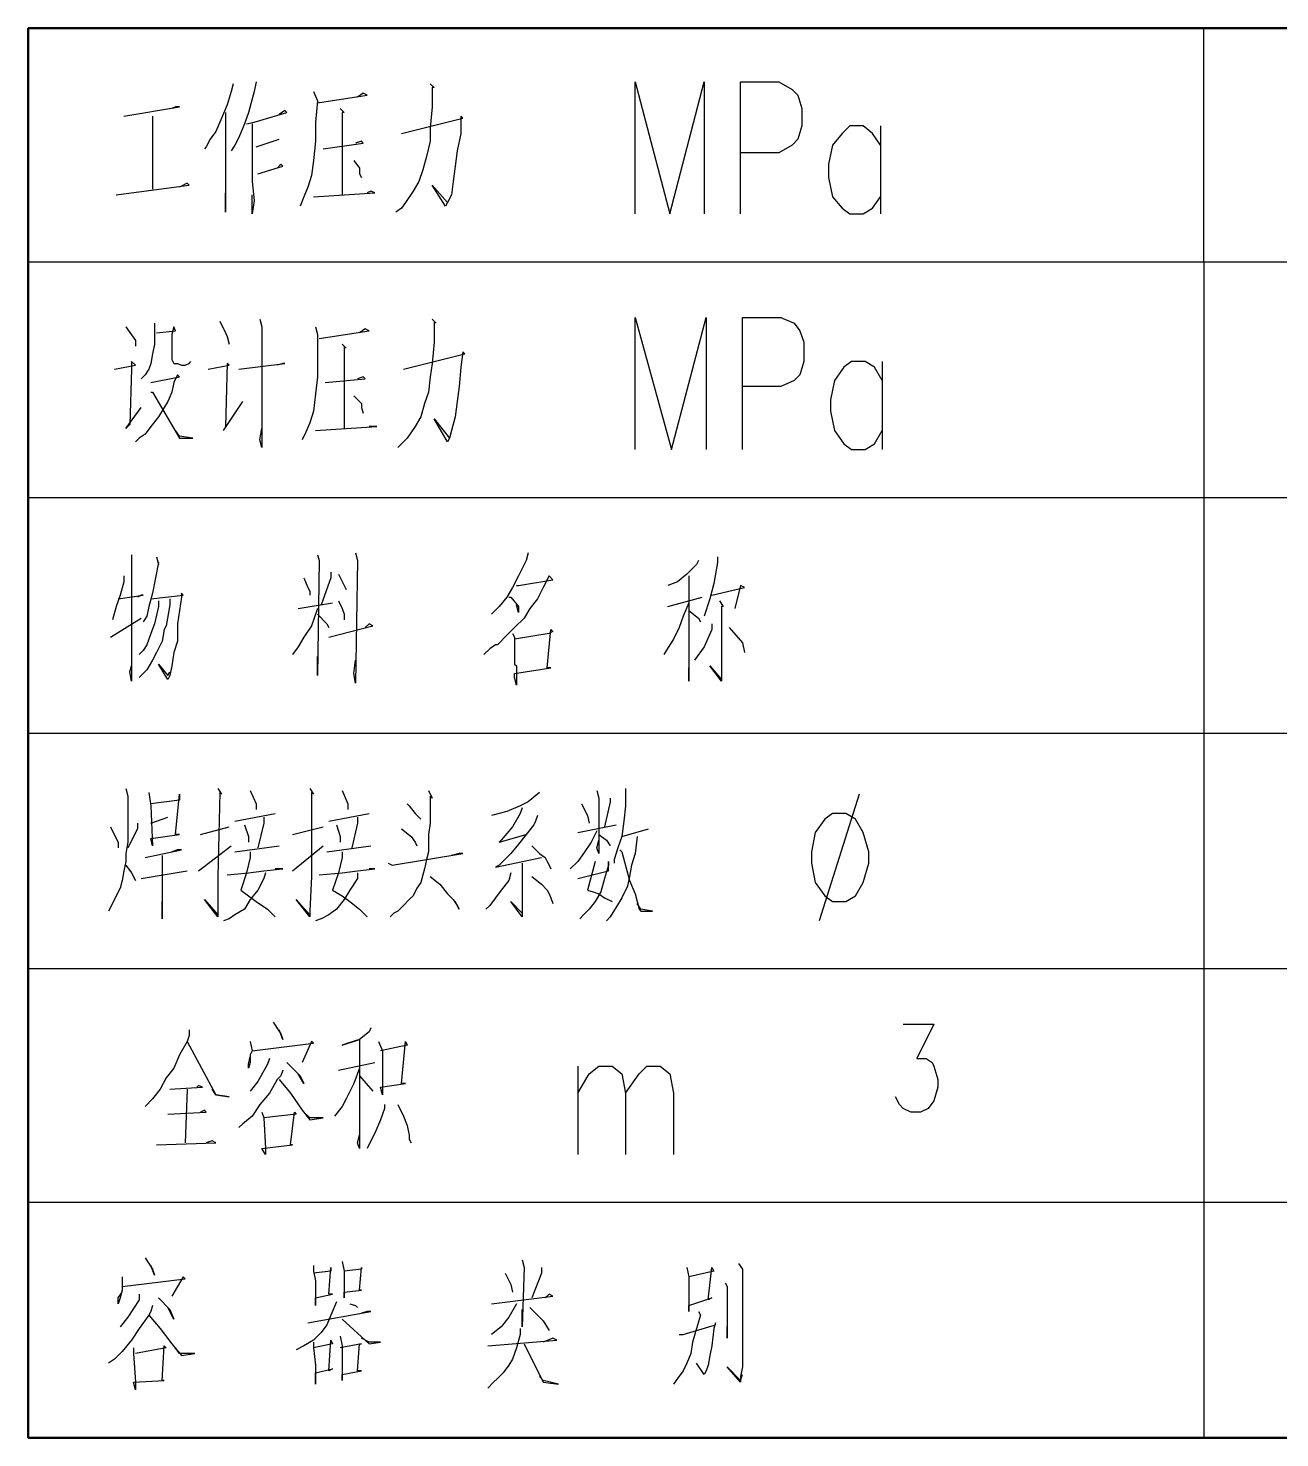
# Model space of a CAD drawing. Header units: millimetres. Extents: x -830 to 4759, y -3917 to 4295.
# Drawn here: x 3054.2 to 3480.1, y 1616 to 2095.6 of the extents above; entities that cross this region are included whole.
import ezdxf

# ---------------------------------------------------------------- set-up
doc = ezdxf.new("R2010")
doc.units = ezdxf.units.MM
doc.layers.add('1', color=7, linetype='Continuous')

msp = doc.modelspace()

# ---------------------------------------------------------------- linework, layer by layer
at = {"layer": '1', "color": 0, "lineweight": 50}
for points in [[(3054.22, 2095.57), (4253.81, 2095.57)], [(3054.22, 1696.14), (3054.22, 1775.64), (3054.22, 1855.78), (3054.22, 1935.93), (3054.22, 2016.08), (3054.22, 2095.57)], [(4253.81, 1615.99), (3054.22, 1615.99), (3054.22, 1696.14)]]:
    msp.add_lwpolyline(points, dxfattribs=at)
at = {"layer": '1', "color": 0, "lineweight": 25}
for points in [[(3454.3, 2016.08), (3454.3, 2095.57)], [(3123.94, 2076.67), (3123.29, 2074.07), (3121.98, 2069.51), (3119.38, 2063.64), (3118.07, 2060.38), (3116.12, 2057.78), (3114.82, 2055.17), (3114.16, 2054.52)], [(3131.76, 2077.33), (3131.11, 2074.07), (3129.15, 2066.9), (3127.85, 2062.99), (3125.89, 2058.43), (3124.59, 2055.82), (3123.29, 2053.87)], [(3191.05, 2076.67), (3192.36, 2075.37), (3191.71, 2075.37), (3191.71, 2068.86), (3191.05, 2061.69), (3191.05, 2057.13), (3189.75, 2051.91), (3188.45, 2047.35), (3187.14, 2043.44), (3185.19, 2040.18), (3182.58, 2036.28), (3181.28, 2034.32), (3179.32, 2033.02)], [(3260.77, 2032.37), (3260.77, 2077.33), (3272.5, 2032.37), (3284.23, 2077.33), (3284.23, 2032.37)], [(3296.61, 2032.37), (3296.61, 2077.33), (3309.64, 2077.33), (3314.21, 2074.72), (3316.16, 2072.76), (3317.46, 2068.2), (3317.46, 2062.34), (3316.16, 2057.78), (3314.21, 2055.82), (3309.64, 2053.22), (3296.61, 2053.22)], [(3151.31, 2074.07), (3152.61, 2070.81), (3151.96, 2063.64), (3151.96, 2057.13), (3151.31, 2050.61), (3150.65, 2045.4), (3149.35, 2041.49), (3148.05, 2038.23), (3146.74, 2034.97)], [(3152.61, 2070.16), (3169.55, 2072.76), (3168.25, 2073.42), (3166.29, 2072.11)], [(3086.8, 2065.6), (3105.69, 2068.86), (3104.39, 2068.86), (3103.09, 2068.2)], [(3128.5, 2062.99), (3131.11, 2063.64), (3142.18, 2066.9), (3141.53, 2067.55), (3139.58, 2066.25)], [(3160.43, 2068.2), (3161.73, 2066.9), (3161.08, 2066.9), (3161.08, 2038.88)], [(3096.57, 2065.6), (3096.57, 2062.99), (3096.57, 2040.84)], [(3121.33, 2066.9), (3121.33, 2033.02), (3121.33, 2036.28), (3121.33, 2039.53)], [(3130.45, 2062.99), (3130.45, 2043.44), (3131.11, 2036.93), (3130.45, 2032.37), (3130.45, 2034.32), (3130.45, 2038.88)], [(3181.28, 2059.73), (3202.13, 2064.95), (3201.48, 2065.6), (3201.48, 2059.73), (3200.18, 2053.87), (3199.52, 2048.66), (3198.87, 2043.44), (3198.22, 2038.88), (3196.92, 2036.28), (3196.27, 2034.97), (3191.71, 2042.14), (3196.92, 2036.28)], [(3344.18, 2055.82), (3341.57, 2059.73), (3338.32, 2062.34), (3333.75, 2062.34), (3331.15, 2059.73), (3327.89, 2055.82), (3326.59, 2049.31), (3326.59, 2044.75), (3327.89, 2038.23), (3331.15, 2034.32), (3333.75, 2032.37), (3338.32, 2032.37), (3341.57, 2034.32), (3344.18, 2038.23)], [(3344.18, 2062.34), (3344.18, 2032.37)], [(3131.76, 2055.17), (3139.58, 2057.78)], [(3154.56, 2054.52), (3168.25, 2056.47), (3167.6, 2057.13), (3165.64, 2056.47)], [(3132.41, 2046.05), (3140.88, 2048.66), (3140.23, 2049.31), (3138.93, 2048)], [(3164.99, 2050.61), (3166.94, 2048), (3166.94, 2046.05), (3167.6, 2044.75)], [(3084.19, 2038.88), (3108.95, 2042.14), (3108.3, 2042.79), (3105.69, 2041.49)], [(3151.31, 2038.23), (3161.73, 2038.88), (3172.16, 2039.53), (3170.85, 2040.18), (3169.55, 2039.53)], [(3054.22, 2016.08), (4253.81, 2016.08)], [(3454.3, 2016.08), (3454.3, 1935.93), (3454.3, 1855.78), (3454.3, 1775.64), (3454.3, 1696.14), (3454.3, 1615.99)], [(3097.22, 1995.22), (3097.22, 1991.97), (3097.22, 1988.06), (3096.57, 1984.8), (3095.92, 1981.54), (3095.27, 1979.59), (3093.97, 1977.63), (3092.66, 1976.33)], [(3119.38, 1995.88), (3121.33, 1991.97), (3121.98, 1990.66), (3122.64, 1988.06)], [(3133.06, 1996.53), (3133.71, 1993.92), (3133.71, 1952.87), (3133.06, 1955.48), (3133.71, 1959.39)], [(3191.71, 1996.53), (3193.01, 1995.22), (3192.36, 1995.88), (3192.36, 1988.71), (3191.71, 1981.54), (3191.05, 1976.98), (3190.4, 1971.77), (3189.1, 1967.86), (3187.8, 1963.3), (3185.84, 1960.04), (3183.23, 1956.13), (3181.93, 1954.83), (3179.98, 1952.87)], [(3260.77, 1952.22), (3260.77, 1997.18), (3273.16, 1952.22), (3284.88, 1997.18), (3284.88, 1952.22)], [(3297.26, 1952.22), (3297.26, 1997.18), (3310.3, 1997.18), (3314.86, 1995.22), (3316.81, 1992.62), (3318.12, 1988.71), (3318.12, 1982.19), (3316.81, 1977.63), (3314.86, 1975.68), (3310.3, 1973.72), (3297.26, 1973.72)], [(3087.45, 1993.92), (3090.71, 1989.36), (3090.71, 1987.41)], [(3097.87, 1991.97), (3104.39, 1992.62), (3103.74, 1993.92), (3103.09, 1991.31), (3103.09, 1988.71), (3103.09, 1986.75), (3103.09, 1984.15), (3103.09, 1982.84), (3103.74, 1981.54), (3105.04, 1981.54), (3106.35, 1980.89), (3107.65, 1980.89), (3108.95, 1981.54), (3109.6, 1982.19)], [(3151.96, 1993.92), (3152.61, 1991.31), (3152.61, 1984.15), (3152.61, 1976.98), (3151.96, 1971.12), (3151.31, 1965.25), (3150, 1961.34), (3148.7, 1958.08), (3147.4, 1955.48)], [(3153.26, 1990.01), (3170.2, 1992.62), (3168.9, 1993.27), (3166.94, 1991.97)], [(3161.08, 1988.06), (3162.38, 1986.75), (3161.73, 1987.41), (3161.73, 1959.39)], [(3083.54, 1979.59), (3090.71, 1980.89), (3089.4, 1982.19), (3089.4, 1979.59), (3088.75, 1960.69), (3087.45, 1959.39), (3092.66, 1966.55)], [(3115.47, 1979.59), (3122.64, 1980.89), (3121.98, 1981.54), (3121.33, 1960.04), (3120.68, 1958.73), (3127.2, 1968.51)], [(3125.89, 1979.59), (3141.53, 1981.54), (3140.88, 1981.54), (3138.93, 1980.89)], [(3181.93, 1979.59), (3202.78, 1984.8), (3202.13, 1985.45), (3201.48, 1980.24), (3200.83, 1973.72), (3200.18, 1968.51), (3199.52, 1963.3), (3198.22, 1958.73), (3197.57, 1956.13), (3196.92, 1954.83), (3192.36, 1962.64), (3197.57, 1956.13)], [(3344.83, 1975.68), (3342.22, 1980.24), (3338.97, 1982.19), (3334.41, 1982.19), (3331.8, 1980.24), (3328.54, 1975.68), (3327.24, 1969.16), (3327.24, 1965.25), (3328.54, 1958.73), (3331.8, 1954.17), (3334.41, 1952.22), (3338.97, 1952.22), (3342.22, 1954.17), (3344.83, 1958.73)], [(3344.83, 1982.19), (3344.83, 1952.22)], [(3095.92, 1975.02), (3105.69, 1976.98), (3105.04, 1977.63), (3103.74, 1975.02), (3103.09, 1971.77), (3101.78, 1968.51), (3100.48, 1966.55), (3098.53, 1963.3), (3095.92, 1960.04), (3093.97, 1957.43), (3092.01, 1956.13), (3090.71, 1954.83)], [(3155.22, 1975.02), (3168.9, 1976.33), (3168.25, 1976.98), (3166.29, 1976.33)], [(3095.92, 1971.77), (3096.57, 1971.77), (3105.69, 1956.13), (3110.26, 1956.13), (3105.69, 1956.78), (3104.39, 1958.73)], [(3164.99, 1970.46), (3167.6, 1967.86), (3167.6, 1966.55), (3168.25, 1964.6)], [(3151.96, 1958.73), (3162.38, 1959.39), (3172.81, 1960.04), (3171.51, 1960.04), (3170.2, 1960.04)], [(3054.22, 1935.93), (4253.81, 1935.93)], [(3089.4, 1916.38), (3089.4, 1914.43), (3089.4, 1873.38), (3088.75, 1876.63), (3089.4, 1878.59)], [(3097.87, 1915.73), (3098.53, 1913.12), (3098.53, 1913.77), (3096.57, 1903.35), (3095.27, 1898.79), (3094.62, 1895.53), (3093.31, 1893.57)], [(3152.61, 1916.38), (3153.26, 1914.43), (3152.61, 1875.33), (3152.61, 1877.28), (3152.61, 1881.85)], [(3165.64, 1917.03), (3166.29, 1914.43), (3165.64, 1872.72), (3164.99, 1875.98), (3165.64, 1880.54)], [(3224.29, 1917.03), (3223.63, 1914.43), (3221.03, 1909.21), (3219.07, 1905.3), (3217.12, 1902.05), (3214.51, 1898.79), (3211.9, 1896.18)], [(3282.28, 1914.43), (3281.63, 1913.12), (3278.37, 1909.86), (3275.11, 1907.26), (3271.85, 1905.96)], [(3288.79, 1915.73), (3288.79, 1913.77), (3287.49, 1906.61), (3286.19, 1901.39), (3284.23, 1895.53)], [(3086.8, 1909.21), (3086.8, 1907.26), (3085.49, 1902.7), (3084.19, 1898.79), (3082.89, 1894.23)], [(3157.17, 1910.52), (3157.17, 1908.56), (3153.91, 1899.44)], [(3159.78, 1909.86), (3161.73, 1905.96), (3162.38, 1904.65)], [(3220.38, 1905.96), (3221.03, 1905.96), (3232.76, 1907.91), (3231.45, 1909.21), (3229.5, 1905.3), (3227.54, 1901.39), (3224.94, 1898.14), (3222.98, 1894.88), (3219.72, 1891.62), (3217.12, 1889.01), (3213.86, 1885.76), (3213.21, 1885.76), (3211.25, 1884.45), (3209.3, 1882.5)], [(3279.02, 1909.21), (3279.02, 1881.19), (3279.02, 1873.38), (3279.02, 1874.68), (3279.02, 1877.94)], [(3148.05, 1908.56), (3149.35, 1905.3), (3150, 1904), (3150, 1902.7)], [(3286.84, 1902.7), (3297.92, 1905.3), (3296.61, 1905.96), (3294.66, 1898.14)], [(3084.84, 1901.39), (3093.31, 1902.7), (3092.66, 1902.7), (3091.36, 1902.05)], [(3102.44, 1901.39), (3102.44, 1899.44), (3101.13, 1892.27), (3100.48, 1890.97), (3099.83, 1887.06), (3097.87, 1883.15), (3096.57, 1880.54), (3094.62, 1877.28), (3092.01, 1874.68)], [(3098.53, 1900.74), (3098.53, 1898.79), (3097.22, 1892.92), (3095.92, 1889.67), (3094.62, 1885.76), (3093.31, 1883.8), (3092.01, 1882.5)], [(3095.92, 1901.39), (3107, 1902.7), (3106.35, 1903.35), (3106.35, 1902.05), (3105.04, 1892.92), (3105.04, 1887.06), (3103.74, 1883.15), (3103.09, 1878.59), (3102.44, 1875.33), (3101.78, 1874.03), (3098.53, 1879.24), (3101.78, 1875.33), (3102.44, 1876.63)], [(3146.09, 1898.14), (3157.82, 1900.09)], [(3159.78, 1900.74), (3161.08, 1898.14), (3161.73, 1896.18), (3161.73, 1894.23)], [(3217.77, 1902.05), (3218.42, 1902.05), (3221.03, 1898.79), (3221.03, 1896.83), (3220.38, 1899.44)], [(3279.02, 1900.09), (3277.06, 1895.53), (3275.76, 1891.62), (3273.81, 1887.71), (3272.5, 1885.76), (3270.55, 1882.5)], [(3271.85, 1898.79), (3283.58, 1902.05)], [(3289.45, 1900.74), (3290.75, 1898.79), (3290.1, 1898.79), (3290.1, 1880.54), (3290.1, 1875.33), (3290.1, 1873.38), (3286.19, 1878.59), (3290.1, 1874.03)], [(3082.24, 1888.36), (3092.66, 1894.88)], [(3152.61, 1898.14), (3150.65, 1892.27), (3148.05, 1888.36), (3146.09, 1885.1), (3144.14, 1882.5)], [(3152.61, 1896.18), (3155.87, 1892.92), (3156.52, 1891.62)], [(3279.02, 1897.48), (3282.28, 1894.88), (3282.93, 1893.57)], [(3156.52, 1888.36), (3171.51, 1892.27), (3170.2, 1892.92), (3168.9, 1891.62)], [(3219.07, 1889.67), (3219.72, 1888.36), (3219.72, 1879.24), (3220.38, 1878.59), (3220.38, 1872.07), (3219.72, 1874.68), (3219.72, 1875.98), (3232.1, 1877.94), (3230.8, 1877.94), (3232.1, 1890.97), (3232.76, 1890.32), (3231.45, 1889.67), (3219.72, 1887.71)], [(3286.84, 1892.92), (3286.84, 1890.97), (3284.23, 1885.1), (3280.97, 1880.54)], [(3292.7, 1891.62), (3297.26, 1886.41), (3297.92, 1883.15)], [(3054.22, 1855.78), (4253.81, 1855.78)], [(3087.45, 1836.89), (3088.1, 1834.28), (3088.1, 1833.63), (3088.1, 1823.2), (3088.1, 1818.64), (3087.45, 1814.73), (3087.45, 1812.12), (3086.8, 1808.87), (3086.15, 1805.61), (3085.49, 1803), (3084.19, 1800.4), (3082.89, 1797.79), (3081.58, 1795.18)], [(3118.73, 1836.89), (3120.03, 1834.93), (3119.38, 1835.58), (3118.73, 1806.91), (3118.73, 1795.18), (3118.73, 1794.53), (3118.73, 1793.23), (3114.16, 1799.09), (3118.73, 1793.88)], [(3150, 1836.89), (3151.31, 1834.93), (3150.65, 1835.58), (3150.65, 1806.91), (3150, 1795.18), (3150, 1794.53), (3150, 1793.23), (3145.44, 1799.09), (3150, 1793.88)], [(3257.52, 1836.89), (3257.52, 1834.93), (3257.52, 1831.02), (3256.87, 1825.81), (3256.21, 1820.6), (3254.91, 1816.69), (3253.61, 1812.78), (3253.61, 1811.47)], [(3095.27, 1835.58), (3095.92, 1831.02), (3096.57, 1817.34), (3095.92, 1819.94), (3105.69, 1821.25), (3104.39, 1821.25), (3105.69, 1834.93), (3105.69, 1832.98), (3095.92, 1831.67)], [(3129.8, 1836.23), (3131.76, 1831.67), (3131.76, 1829.72)], [(3161.08, 1836.23), (3163.03, 1831.67), (3163.03, 1829.72)], [(3190.4, 1836.23), (3191.71, 1833.63), (3191.05, 1834.28), (3191.05, 1829.07), (3191.05, 1825.16), (3190.4, 1821.25), (3190.4, 1817.99), (3190.4, 1815.38), (3189.75, 1812.78), (3189.1, 1809.52), (3188.45, 1807.56), (3187.8, 1804.96), (3186.49, 1803), (3185.19, 1800.4), (3183.89, 1799.09), (3181.93, 1797.14), (3179.98, 1795.18), (3178.67, 1794.53), (3177.37, 1793.23)], [(3228.19, 1835.58), (3227.54, 1834.93), (3224.29, 1832.32), (3221.68, 1831.02), (3217.12, 1829.07), (3214.51, 1828.41), (3211.9, 1827.76)], [(3247.74, 1836.23), (3248.39, 1833.63), (3248.39, 1814.73), (3247.74, 1816.69), (3248.39, 1819.29)], [(3252.3, 1833.63), (3252.3, 1832.32), (3250.35, 1823.85)], [(3337.01, 1834.93), (3323.33, 1791.93)], [(3124.59, 1825.81), (3138.27, 1828.41)], [(3156.52, 1825.81), (3170.2, 1828.41)], [(3183.23, 1831.67), (3183.89, 1831.02), (3185.84, 1828.41), (3187.8, 1826.46)], [(3227.54, 1827.76), (3226.89, 1825.81), (3226.24, 1824.51), (3221.03, 1817.99), (3218.42, 1814.73), (3214.51, 1810.82), (3213.21, 1810.17), (3228.85, 1813.43)], [(3222.33, 1830.37), (3221.68, 1828.41), (3219.07, 1823.85), (3215.16, 1819.29), (3214.51, 1818.64), (3223.63, 1821.25)], [(3242.53, 1831.67), (3244.48, 1827.76), (3245.14, 1825.16)], [(3327.89, 1828.41), (3325.28, 1826.46), (3322.03, 1821.9), (3320.72, 1815.38), (3320.72, 1811.47), (3322.03, 1804.96), (3325.28, 1800.4), (3327.89, 1798.44), (3332.45, 1798.44), (3335.71, 1800.4), (3338.32, 1804.96), (3340.27, 1811.47), (3340.27, 1815.38), (3338.32, 1821.9), (3335.71, 1826.46), (3332.45, 1828.41), (3327.89, 1828.41)], [(3082.24, 1823.85), (3084.19, 1819.94), (3084.84, 1818.64), (3084.84, 1816.69)], [(3091.36, 1825.16), (3091.36, 1823.2), (3088.1, 1816.69)], [(3095.92, 1825.16), (3101.78, 1827.11)], [(3112.86, 1821.25), (3122.64, 1823.85)], [(3127.85, 1824.51), (3129.15, 1820.6), (3129.15, 1818.64)], [(3134.36, 1827.11), (3134.36, 1825.16), (3132.41, 1816.69)], [(3144.14, 1821.25), (3154.56, 1823.85)], [(3159.13, 1824.51), (3160.43, 1820.6), (3160.43, 1818.64)], [(3166.29, 1827.11), (3166.29, 1825.16), (3164.34, 1816.69)], [(3181.28, 1823.2), (3184.54, 1820.6), (3185.84, 1818.64), (3186.49, 1817.34)], [(3247.74, 1822.55), (3245.79, 1818.64), (3243.18, 1814.73), (3241.23, 1812.12), (3238.62, 1809.52)], [(3241.23, 1821.9), (3254.26, 1824.51)], [(3256.21, 1820.6), (3265.34, 1823.2)], [(3248.39, 1821.25), (3251, 1819.29), (3252.3, 1817.34)], [(3261.43, 1820.6), (3260.77, 1814.73), (3259.47, 1810.82), (3258.82, 1806.91), (3258.17, 1803.65), (3256.21, 1799.74), (3254.26, 1796.49), (3252.3, 1793.23), (3251, 1791.93)], [(3093.97, 1813.43), (3106.35, 1816.03), (3105.04, 1816.03), (3103.09, 1815.38)], [(3099.83, 1814.08), (3099.83, 1792.58), (3099.83, 1795.83), (3099.83, 1798.44)], [(3112.21, 1808.87), (3123.29, 1817.34)], [(3124.59, 1815.38), (3139.58, 1817.34)], [(3129.8, 1815.38), (3129.8, 1813.43), (3128.5, 1808.22), (3126.55, 1802.35), (3129.15, 1800.4), (3131.76, 1798.44), (3135.67, 1795.83), (3138.27, 1793.23)], [(3144.14, 1808.87), (3154.56, 1817.34)], [(3155.87, 1815.38), (3170.85, 1817.34)], [(3161.08, 1815.38), (3161.08, 1813.43), (3159.78, 1808.22), (3157.82, 1802.35), (3161.08, 1800.4), (3163.69, 1798.44), (3166.94, 1795.83), (3169.55, 1793.23)], [(3176.72, 1811.47), (3178.02, 1810.82), (3202.13, 1814.73), (3200.83, 1814.73), (3198.22, 1814.08)], [(3225.59, 1817.34), (3228.19, 1814.73), (3230.15, 1813.43), (3230.8, 1812.12), (3231.45, 1810.82), (3232.1, 1809.52)], [(3255.56, 1816.03), (3256.21, 1815.38), (3258.82, 1805.61), (3260.77, 1801.05), (3262.08, 1795.83), (3262.73, 1795.18), (3266.64, 1795.18), (3262.73, 1795.83), (3261.43, 1797.79)], [(3087.45, 1810.82), (3089.4, 1808.22), (3090.71, 1805.61)], [(3092.66, 1806.26), (3108.3, 1808.87)], [(3135.02, 1808.22), (3134.36, 1806.26), (3132.41, 1802.35), (3129.8, 1799.09), (3127.85, 1795.83), (3124.59, 1793.88), (3122.64, 1792.58), (3120.68, 1791.93)], [(3121.98, 1807.56), (3129.15, 1808.22), (3134.36, 1808.87), (3140.88, 1809.52), (3140.23, 1809.52), (3138.27, 1809.52)], [(3166.29, 1808.22), (3166.29, 1806.26), (3163.69, 1802.35), (3161.73, 1799.09), (3159.13, 1795.83), (3156.52, 1793.88), (3153.91, 1792.58), (3151.96, 1791.93)], [(3153.26, 1807.56), (3161.08, 1808.22), (3166.29, 1808.87), (3172.16, 1809.52), (3171.51, 1809.52), (3170.2, 1809.52)], [(3218.42, 1808.22), (3217.77, 1805.61), (3215.16, 1802.35), (3213.21, 1799.74), (3211.25, 1797.14), (3209.95, 1795.83)], [(3222.33, 1811.47), (3222.33, 1809.52), (3222.33, 1795.83), (3222.33, 1793.23), (3218.42, 1798.44), (3222.33, 1794.53)], [(3241.23, 1806.26), (3251.65, 1808.87), (3251.65, 1812.12), (3251.65, 1810.82), (3250.35, 1806.26), (3249.05, 1801.7), (3247.09, 1798.44), (3245.14, 1795.83), (3243.18, 1793.88), (3241.88, 1792.58)], [(3247.09, 1812.12), (3244.48, 1802.35), (3246.44, 1801.7), (3248.39, 1801.05), (3250.35, 1799.74), (3252.96, 1798.44)], [(3191.05, 1806.91), (3194.31, 1804.31), (3196.92, 1801.05), (3198.87, 1799.09), (3200.18, 1797.14), (3200.83, 1795.83), (3199.52, 1798.44)], [(3225.59, 1806.91), (3228.85, 1804.31), (3230.8, 1802.35), (3231.45, 1801.05), (3232.1, 1799.74), (3232.76, 1797.79)], [(3054.22, 1775.64), (4253.81, 1775.64)], [(3137.62, 1757.39), (3140.23, 1753.48), (3140.88, 1751.53), (3139.58, 1754.78)], [(3170.85, 1755.44), (3170.2, 1754.13), (3166.94, 1751.53), (3163.03, 1750.22), (3161.08, 1749.57), (3166.94, 1751.53), (3166.94, 1714.38), (3166.29, 1716.34), (3166.94, 1718.95)], [(3352, 1756.74), (3362.42, 1756.74), (3356.56, 1745.01), (3359.82, 1745.01), (3361.77, 1743.71), (3362.42, 1742.4), (3363.73, 1737.84), (3363.73, 1735.24), (3362.42, 1730.67), (3360.47, 1728.07), (3357.86, 1726.77), (3354.61, 1726.77), (3352, 1728.07), (3350.7, 1729.37), (3349.39, 1731.98)], [(3108.95, 1754.78), (3108.95, 1752.83), (3108.3, 1750.87), (3105.69, 1746.31), (3103.74, 1741.75), (3101.13, 1738.49), (3099.18, 1734.58), (3096.57, 1731.33), (3093.97, 1728.72)], [(3108.3, 1750.87), (3118.07, 1732.63), (3122.64, 1731.98), (3118.07, 1732.63), (3116.77, 1734.58)], [(3129.8, 1750.87), (3130.45, 1747.62), (3129.8, 1746.31), (3129.8, 1743.71), (3129.15, 1741.75), (3129.15, 1743.06), (3129.8, 1745.66)], [(3130.45, 1747.62), (3151.31, 1750.22), (3150.65, 1750.87), (3147.4, 1743.71)], [(3173.46, 1750.87), (3174.76, 1747.62), (3174.76, 1739.15), (3174.76, 1732.63), (3174.11, 1735.24), (3182.58, 1736.54), (3181.28, 1736.54), (3182.58, 1750.87), (3183.23, 1749.57), (3174.11, 1747.62)], [(3140.88, 1741.1), (3140.23, 1739.15), (3138.93, 1737.84), (3136.32, 1733.28), (3133.06, 1729.37), (3130.45, 1725.46), (3127.2, 1722.86), (3125.89, 1721.55)], [(3136.32, 1745.01), (3135.67, 1743.06), (3132.41, 1737.19), (3129.8, 1733.93)], [(3142.18, 1743.71), (3146.74, 1739.15), (3148.05, 1736.54), (3146.09, 1739.8)], [(3166.94, 1741.75), (3164.99, 1736.54), (3162.38, 1731.33), (3161.08, 1728.72), (3158.47, 1725.46)], [(3159.78, 1741.1), (3172.16, 1743.71)], [(3241.23, 1742.4), (3241.23, 1712.43)], [(3241.23, 1733.28), (3245.14, 1739.8), (3248.39, 1742.4), (3252.96, 1742.4), (3256.21, 1739.8), (3257.52, 1733.28), (3257.52, 1712.43)], [(3257.52, 1733.28), (3262.08, 1739.8), (3264.68, 1742.4), (3269.25, 1742.4), (3272.5, 1739.8), (3273.81, 1733.28), (3273.81, 1712.43)], [(3139.58, 1737.84), (3143.49, 1733.28), (3147.4, 1727.42), (3150, 1724.16), (3154.56, 1724.81), (3150, 1724.81), (3148.05, 1726.77)], [(3166.94, 1739.15), (3171.51, 1733.93)], [(3102.44, 1734.58), (3113.51, 1735.24), (3112.21, 1735.89), (3111.56, 1735.24)], [(3108.3, 1734.58), (3107.65, 1716.34)], [(3101.78, 1726.11), (3114.82, 1726.77), (3114.16, 1727.42), (3112.86, 1726.77)], [(3133.71, 1726.77), (3134.36, 1724.81), (3135.02, 1714.38), (3135.02, 1712.43), (3133.71, 1714.38), (3144.14, 1715.69), (3143.49, 1715.69), (3144.79, 1726.77), (3145.44, 1726.11), (3134.36, 1724.81)], [(3175.42, 1729.37), (3175.42, 1728.07), (3174.11, 1724.16), (3172.16, 1719.6), (3170.85, 1716.99), (3169.55, 1714.38)], [(3179.98, 1729.37), (3181.93, 1725.46), (3183.23, 1722.2), (3183.89, 1718.95), (3183.89, 1717.64), (3184.54, 1716.34)], [(3097.87, 1715.69), (3118.07, 1716.34), (3116.77, 1716.99), (3114.82, 1716.34)], [(3054.22, 1696.14), (4253.81, 1696.14)], [(3093.97, 1677.24), (3096.57, 1673.33), (3097.22, 1671.38), (3095.92, 1674.64)], [(3151.31, 1674.64), (3151.31, 1672.68), (3151.96, 1669.42), (3151.96, 1660.95), (3151.96, 1663.56), (3157.82, 1664.86), (3156.52, 1664.86), (3157.17, 1673.99), (3157.17, 1672.68), (3151.31, 1672.03)], [(3161.08, 1675.94), (3161.73, 1672.68), (3161.73, 1667.47), (3161.73, 1663.56), (3161.73, 1665.51), (3167.6, 1666.17), (3166.94, 1666.17), (3167.6, 1673.99), (3167.6, 1673.33), (3161.73, 1672.68)], [(3222.33, 1676.59), (3222.98, 1673.99), (3222.33, 1653.79), (3222.33, 1656.39), (3222.33, 1659.65)], [(3228.85, 1673.99), (3228.85, 1672.03), (3225.59, 1663.56)], [(3278.37, 1673.99), (3279.02, 1670.73), (3279.02, 1659), (3279.02, 1660.95), (3286.84, 1663.56), (3285.54, 1662.91), (3286.84, 1673.99), (3287.49, 1672.68), (3279.02, 1670.73)], [(3295.96, 1675.29), (3297.26, 1673.33), (3297.26, 1672.68), (3297.26, 1640.1), (3296.61, 1636.84), (3296.61, 1634.89), (3292.05, 1640.1), (3296.61, 1635.54), (3297.26, 1637.5)], [(3086.15, 1670.73), (3086.15, 1668.12), (3086.15, 1666.17), (3085.49, 1663.56), (3084.84, 1661.61), (3084.84, 1663.56), (3086.15, 1665.51)], [(3086.15, 1667.47), (3107.65, 1670.08), (3107, 1670.73), (3103.09, 1664.21)], [(3216.47, 1672.03), (3218.42, 1668.12), (3219.07, 1665.51)], [(3092.01, 1664.86), (3092.01, 1662.91), (3088.1, 1657.04), (3085.49, 1653.79)], [(3211.9, 1661.61), (3232.76, 1664.21), (3231.45, 1664.86), (3230.15, 1663.56)], [(3291.4, 1668.77), (3292.05, 1667.47), (3292.05, 1666.82), (3292.05, 1649.88), (3292.05, 1651.18), (3292.05, 1653.79)], [(3096.57, 1660.95), (3095.92, 1659), (3095.27, 1657.7), (3092.01, 1653.13), (3089.4, 1649.22), (3086.15, 1645.32), (3083.54, 1642.71), (3081.58, 1641.41)], [(3098.53, 1663.56), (3102.44, 1659.65), (3103.74, 1656.39), (3101.78, 1660.3)], [(3159.13, 1662.26), (3157.17, 1657.7), (3155.87, 1654.44), (3153.91, 1651.83), (3151.31, 1649.22), (3148.05, 1647.27), (3145.44, 1645.97)], [(3163.69, 1661.61), (3165.64, 1660.95), (3166.29, 1660.3)], [(3220.38, 1661.61), (3217.77, 1657.04), (3215.16, 1653.79), (3211.9, 1651.18)], [(3224.94, 1660.3), (3229.5, 1655.74), (3231.45, 1652.48)], [(3095.27, 1657.7), (3099.18, 1653.13), (3103.09, 1647.92), (3106.35, 1644.01), (3110.91, 1644.66), (3105.69, 1644.66), (3103.74, 1647.27)], [(3149.35, 1655.09), (3170.85, 1659), (3169.55, 1659), (3167.6, 1658.35)], [(3161.08, 1656.39), (3170.2, 1647.92), (3174.11, 1648.57), (3170.2, 1648.57), (3167.6, 1649.88)], [(3282.28, 1659), (3282.93, 1657.7), (3281.63, 1653.13), (3280.32, 1648.57), (3279.67, 1644.66), (3278.37, 1641.41), (3277.06, 1638.8), (3275.11, 1636.19), (3273.81, 1634.24)], [(3275.76, 1651.18), (3276.41, 1651.18), (3277.06, 1651.18), (3288.14, 1654.44), (3288.14, 1655.09), (3287.49, 1653.13), (3286.84, 1647.27), (3286.19, 1644.01), (3285.54, 1640.75), (3284.88, 1638.8), (3284.23, 1637.5), (3281.63, 1641.41)], [(3160.43, 1650.53), (3161.08, 1647.27), (3161.08, 1635.54), (3161.08, 1637.5), (3167.6, 1638.8), (3166.29, 1638.8), (3166.94, 1647.92), (3167.6, 1647.92), (3160.43, 1646.62)], [(3221.68, 1653.13), (3221.68, 1651.18), (3220.38, 1646.62), (3219.07, 1642.71), (3217.77, 1640.75), (3215.81, 1638.15), (3213.86, 1636.19), (3212.56, 1634.89), (3210.6, 1632.93)], [(3210.6, 1647.27), (3234.06, 1649.22), (3232.76, 1649.88), (3229.5, 1648.57)], [(3090.06, 1646.62), (3090.06, 1644.66), (3090.71, 1634.89), (3090.71, 1632.28), (3090.06, 1634.89), (3100.48, 1635.54), (3099.83, 1635.54), (3100.48, 1647.27), (3101.13, 1646.62), (3090.71, 1644.66)], [(3151.31, 1648.57), (3151.31, 1646.62), (3151.96, 1640.75), (3151.96, 1639.45), (3151.96, 1634.24), (3151.96, 1638.15), (3157.82, 1639.45), (3156.52, 1638.8), (3157.17, 1649.22), (3157.82, 1647.92), (3151.31, 1646.62)], [(3222.98, 1647.92), (3229.5, 1634.89), (3234.71, 1634.24), (3229.5, 1635.54), (3228.19, 1636.84)]]:
    msp.add_lwpolyline(points, dxfattribs=at)

doc.saveas('drawing.dxf')
